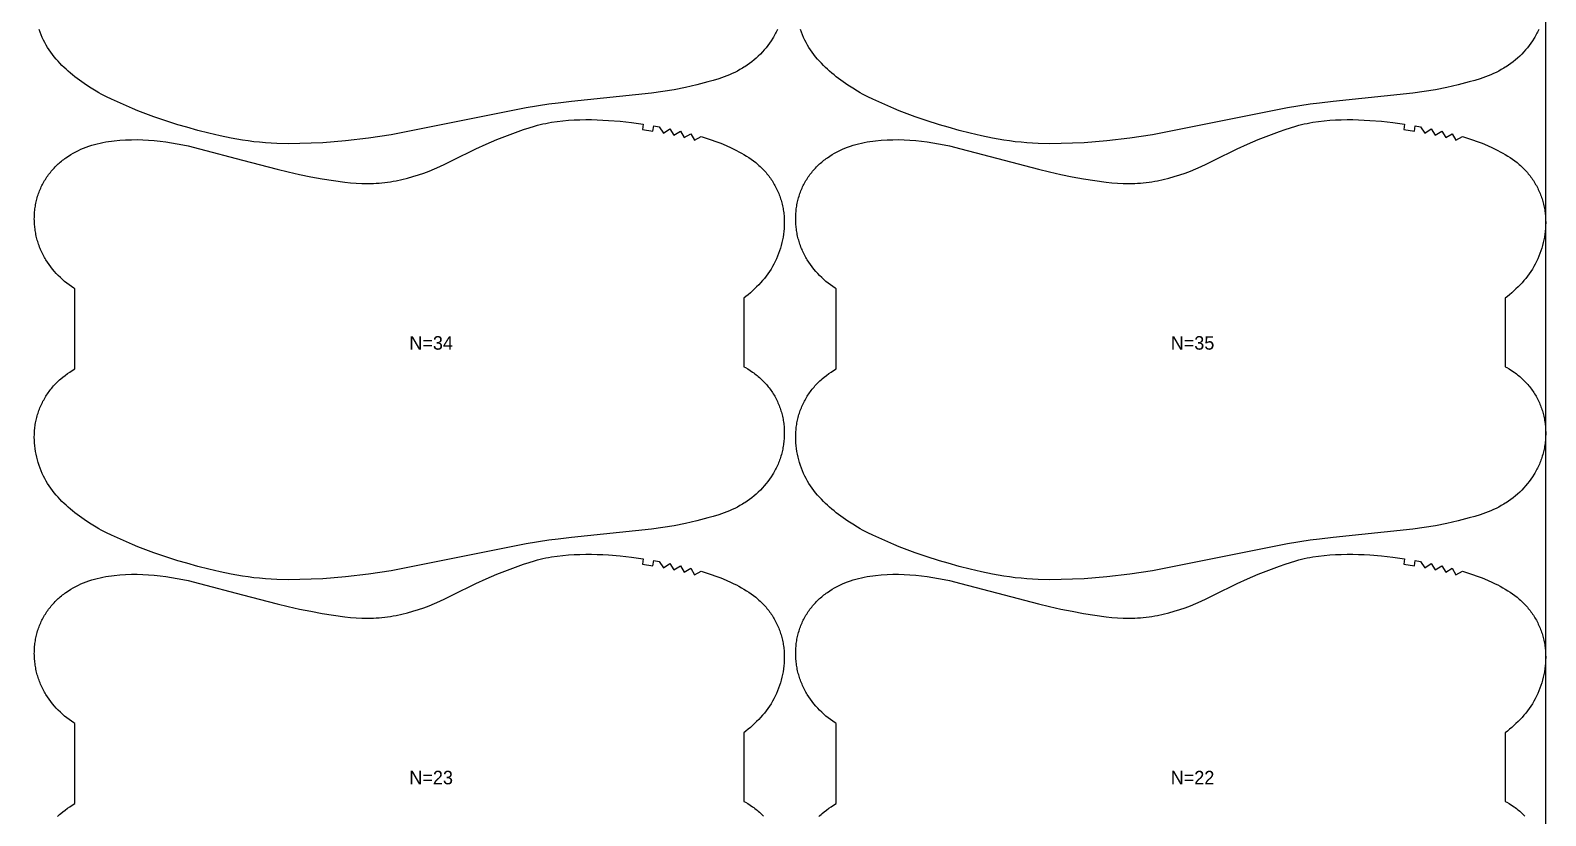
# Model space of a CAD drawing. Header units: inches. Extents: x -5 to 1965, y -82 to 1072.
# Drawn here: x 1404 to 1965, y 490 to 781 of the extents above; entities that cross this region are included whole.
import ezdxf

# ---------------------------------------------------------------- set-up
doc = ezdxf.new("R2010")
doc.units = ezdxf.units.IN

msp = doc.modelspace()

# ---------------------------------------------------------------- linework, layer by layer
at = {"layer": '1'}
for points in [[(-4.9122, -82.454), (1964.873, -82.454), (1964.873, 1072.0358), (-4.9122, 1072.0358), (-4.9122, -82.454)], [(1511.651, 726.2348), (1520.0611, 724.9926), (1522.176, 724.7687), (1524.2953, 724.5962), (1526.4177, 724.4866), (1527.4796, 724.4591), (1528.5418, 724.4518), (1529.604, 724.4658), (1530.6659, 724.501), (1531.7271, 724.5572), (1532.7872, 724.6339), (1533.8457, 724.7309), (1534.9023, 724.8477), (1535.9565, 724.984), (1537.008, 725.1395), (1538.0563, 725.3138), (1539.1014, 725.5064), (1541.1811, 725.9442), (1543.2461, 726.4487), (1545.2953, 727.0156), (1547.3275, 727.6414), (1549.3405, 728.326), (1551.3316, 729.07), (1553.2986, 729.8741), (1555.2402, 730.7365), (1557.1613, 731.6453), (1560.1271, 733.1218), (1568.5799, 737.3297), (1572.4522, 739.0842), (1576.3715, 740.7321), (1580.3269, 742.2887), (1584.3165, 743.7587), (1586.3247, 744.4591), (1588.3447, 745.1232), (1590.3794, 745.7358), (1591.4033, 746.0181), (1592.432, 746.2818), (1593.4659, 746.5254), (1594.5045, 746.7492), (1595.5473, 746.9536), (1596.594, 747.1392), (1598.6966, 747.4561), (1600.8084, 747.7044), (1602.9261, 747.8888), (1605.0477, 748.0154), (1607.172, 748.0909), (1609.2977, 748.1218), (1611.4235, 748.1135), (1613.5487, 748.0668), (1615.6726, 747.9815), (1617.7944, 747.8573), (1622.0302, 747.4979), (1626.2552, 747.0207), (1630.6071, 746.4372), (1630.3209, 744.4578), (1634.234, 743.8523), (1634.56, 745.8255), (1636.5314, 745.4889), (1638.1272, 743.1642), (1640.4616, 744.7448), (1641.9922, 742.3788), (1644.3692, 743.8913), (1645.8264, 741.48), (1648.2488, 742.919), (1649.6328, 740.4644), (1652.0978, 741.8299), (1653.919, 741.2684), (1655.7294, 740.6741), (1657.5265, 740.0424), (1659.3078, 739.3684), (1661.2735, 738.5611), (1663.212, 737.6904), (1664.1695, 737.2297), (1665.1186, 736.7512), (1666.0587, 736.2544), (1666.989, 735.7386), (1667.909, 735.203), (1668.8166, 734.6465), (1669.7098, 734.0679), (1670.5866, 733.4658), (1671.4448, 732.839), (1672.2823, 732.1862), (1673.097, 731.5062), (1673.4951, 731.1555), (1673.8868, 730.7976), (1674.2718, 730.4322), (1674.6498, 730.0596), (1675.0209, 729.6798), (1675.3849, 729.293), (1675.7417, 728.8994), (1676.091, 728.4991), (1676.4329, 728.0923), (1676.7671, 727.6791), (1677.0936, 727.2596), (1677.4123, 726.8341), (1677.7229, 726.4026), (1678.0254, 725.9654), (1678.3197, 725.5226), (1678.6056, 725.0743), (1678.883, 724.6206), (1679.1518, 724.1619), (1679.4119, 723.6981), (1679.6631, 723.2295), (1679.9054, 722.7562), (1680.1387, 722.2785), (1680.363, 721.7965), (1680.578, 721.3103), (1680.7839, 720.8202), (1680.9804, 720.3264), (1681.1676, 719.8289), (1681.3452, 719.3281), (1681.5133, 718.824), (1681.6718, 718.3169), (1681.8205, 717.8069), (1681.9594, 717.2942), (1682.0884, 716.779), (1682.2075, 716.2614), (1682.3165, 715.7417), (1682.4155, 715.22), (1682.5047, 714.6965), (1682.584, 714.1714), (1682.6535, 713.6448), (1682.7133, 713.117), (1682.7636, 712.5881), (1682.8043, 712.0583), (1682.8355, 711.5278), (1682.8573, 710.9967), (1682.873, 709.9337), (1682.852, 708.8707), (1682.7949, 707.8093), (1682.7021, 706.7506), (1682.5744, 705.6958), (1682.4123, 704.6458), (1682.2163, 703.6014), (1681.987, 702.5636), (1681.7249, 701.5333), (1681.4307, 700.5114), (1681.1049, 699.4988), (1680.7479, 698.4965), (1680.3599, 697.5057), (1679.941, 696.5279), (1679.4913, 695.5642), (1679.0107, 694.6162), (1678.4993, 693.685), (1677.9573, 692.7721), (1677.3845, 691.8787), (1676.7816, 691.0059), (1676.1499, 690.1534), (1675.4916, 689.3208), (1674.8087, 688.5073), (1674.103, 687.7124), (1673.3765, 686.9357), (1672.6313, 686.1764), (1671.8692, 685.4341), (1671.0921, 684.7083), (1670.3009, 683.9983), (1669.4964, 683.3037), (1668.6792, 682.6241), (1667.873, 681.9883), (1667.873, 656.6272), (1668.4514, 656.3148), (1669.3696, 655.7787), (1670.2691, 655.2117), (1671.1484, 654.6141), (1671.58, 654.3039), (1672.0059, 653.986), (1672.4261, 653.6606), (1672.8402, 653.3277), (1673.248, 652.9872), (1673.6495, 652.6392), (1674.0444, 652.2838), (1674.4325, 651.9209), (1674.8136, 651.5506), (1675.1875, 651.173), (1675.5542, 650.7883), (1675.9134, 650.3966), (1676.265, 649.998), (1676.6089, 649.5927), (1676.9448, 649.1808), (1677.2727, 648.7626), (1677.5923, 648.338), (1677.9036, 647.9073), (1678.2064, 647.4707), (1678.5004, 647.0282), (1678.7857, 646.5799), (1679.0619, 646.1262), (1679.329, 645.667), (1679.5868, 645.2025), (1679.8351, 644.733), (1680.074, 644.2585), (1680.3033, 643.7793), (1680.5231, 643.2956), (1680.7333, 642.8077), (1680.9338, 642.3156), (1681.1246, 641.8196), (1681.3057, 641.32), (1681.4771, 640.817), (1681.6387, 640.3106), (1681.7904, 639.8012), (1681.9323, 639.289), (1682.0642, 638.7742), (1682.1862, 638.2569), (1682.2982, 637.7374), (1682.4002, 637.2159), (1682.4922, 636.6926), (1682.5741, 636.1676), (1682.6461, 635.6413), (1682.708, 635.1136), (1682.7601, 634.5849), (1682.8023, 634.0553), (1682.8346, 633.5249), (1682.8572, 632.994), (1682.87, 632.4627), (1682.873, 631.9312), (1682.8663, 631.3997), (1682.85, 630.8684), (1682.8241, 630.3374), (1682.7885, 629.807), (1682.7434, 629.2772), (1682.6888, 628.7484), (1682.6248, 628.2205), (1682.5512, 627.694), (1682.4682, 627.1688), (1682.3758, 626.6453), (1682.2739, 626.1235), (1682.1627, 625.6038), (1682.0421, 625.0861), (1681.9122, 624.5708), (1681.7729, 624.058), (1681.6243, 623.5479), (1681.4663, 623.0406), (1681.2991, 622.5364), (1681.1227, 622.0355), (1680.9369, 621.5379), (1680.742, 621.044), (1680.5378, 620.5538), (1680.3245, 620.0676), (1680.1021, 619.5854), (1679.8708, 619.1074), (1679.6309, 618.6336), (1679.3823, 618.1642), (1679.1254, 617.6992), (1678.8602, 617.2388), (1678.5869, 616.783), (1678.0167, 615.8857), (1677.4161, 615.0082), (1676.7863, 614.1512), (1676.1286, 613.3155), (1675.4441, 612.5019), (1674.7339, 611.711), (1673.9988, 610.9433), (1673.2397, 610.1994), (1672.4575, 609.48), (1671.653, 608.7855), (1670.8272, 608.1166), (1669.9808, 607.4739), (1669.1149, 606.8578), (1668.2304, 606.2684), (1667.873, 606.0454), (1667.3286, 605.7058), (1666.4105, 605.1699), (1665.4772, 604.6609), (1664.5299, 604.1786), (1663.5696, 603.7233), (1662.5975, 603.2947), (1661.6148, 602.8926), (1660.6225, 602.5149), (1659.6218, 602.159), (1658.6139, 601.8224), (1656.5811, 601.1972), (1654.5334, 600.6189), (1650.4175, 599.5504), (1646.2764, 598.5941), (1642.1083, 597.756), (1637.9163, 597.0476), (1633.705, 596.4708), (1604.1101, 593.3353), (1599.1479, 592.7479), (1595.6672, 592.3359), (1587.2742, 590.9761), (1537.2317, 581.0586), (1533.0344, 580.3842), (1528.8248, 579.7871), (1520.3816, 578.7843), (1516.147, 578.4077), (1511.9055, 578.1178), (1507.6594, 577.9092), (1503.4098, 577.7831), (1499.158, 577.7479), (1494.9079, 577.8361), (1492.7848, 577.9377), (1490.6641, 578.0807), (1488.5468, 578.2661), (1486.4338, 578.495), (1484.3259, 578.7676), (1482.2235, 579.0811), (1478.0359, 579.8172), (1473.8725, 580.6767), (1469.7316, 581.6392), (1465.6118, 582.6891), (1461.5149, 583.8237), (1458.3013, 584.7769), (1453.3883, 586.3241), (1449.3546, 587.6715), (1447.3527, 588.3858), (1445.3662, 589.139), (1443.3974, 589.9366), (1441.4426, 590.7696), (1437.0228, 592.7479), (1433.678, 594.2451), (1431.7611, 595.1629), (1429.871, 596.1314), (1428.9387, 596.6398), (1428.0154, 597.1648), (1426.1959, 598.262), (1424.4125, 599.4185), (1422.6648, 600.6296), (1420.9539, 601.8921), (1420.0907, 602.5728), (1419.2845, 603.2086), (1418.4674, 603.8882), (1417.6628, 604.5828), (1416.8716, 605.2928), (1416.0945, 606.0186), (1415.3324, 606.7609), (1414.5872, 607.5202), (1413.8608, 608.2969), (1413.1551, 609.0918), (1412.4721, 609.9053), (1411.8138, 610.7379), (1411.1822, 611.5904), (1410.5792, 612.4632), (1410.0065, 613.3566), (1409.4644, 614.2695), (1408.953, 615.2007), (1408.4725, 616.1487), (1408.0227, 617.1124), (1407.6038, 618.0902), (1407.2158, 619.081), (1406.8589, 620.0833), (1406.533, 621.0959), (1406.2388, 622.1178), (1405.9768, 623.1481), (1405.7474, 624.1859), (1405.5514, 625.2303), (1405.3893, 626.2803), (1405.2616, 627.3351), (1405.1689, 628.3938), (1405.1117, 629.4552), (1405.0907, 630.5182), (1405.1064, 631.5812), (1405.1283, 632.1123), (1405.1595, 632.6428), (1405.2002, 633.1726), (1405.2504, 633.7015), (1405.3102, 634.2293), (1405.3798, 634.7559), (1405.4591, 635.281), (1405.5482, 635.8045), (1405.6472, 636.3262), (1405.7563, 636.8459), (1405.8753, 637.3635), (1406.0043, 637.8787), (1406.1432, 638.3914), (1406.292, 638.9014), (1406.4504, 639.4085), (1406.6185, 639.9126), (1406.7962, 640.4134), (1406.9833, 640.9109), (1407.1798, 641.4047), (1407.3857, 641.8948), (1407.6008, 642.381), (1407.825, 642.863), (1408.0583, 643.3407), (1408.3006, 643.814), (1408.5519, 644.2826), (1408.8119, 644.7464), (1409.0807, 645.2051), (1409.3581, 645.6588), (1409.644, 646.1071), (1409.9383, 646.5499), (1410.2408, 646.9871), (1410.5514, 647.4186), (1410.8701, 647.8441), (1411.1966, 648.2636), (1411.5308, 648.6768), (1411.8727, 649.0836), (1412.2221, 649.4839), (1412.5788, 649.8775), (1412.9428, 650.2643), (1413.3139, 650.6441), (1413.692, 651.0167), (1414.0769, 651.3821), (1414.4686, 651.74), (1414.8668, 652.0907), (1415.6815, 652.7707), (1416.519, 653.4235), (1417.3771, 654.0503), (1418.2539, 654.6524), (1419.1471, 655.231), (1420.0548, 655.7875), (1420.0907, 655.8084), (1420.0907, 685.4609), (1419.7333, 685.6839), (1418.8489, 686.2733), (1417.9829, 686.8894), (1417.1366, 687.5321), (1416.3107, 688.201), (1415.5062, 688.8955), (1414.724, 689.6149), (1413.9649, 690.3588), (1413.2298, 691.1265), (1412.5196, 691.9174), (1411.8352, 692.731), (1411.1774, 693.5667), (1410.5476, 694.4237), (1409.947, 695.3012), (1409.3768, 696.1985), (1409.1035, 696.6543), (1408.8383, 697.1147), (1408.5814, 697.5797), (1408.3329, 698.0491), (1408.0929, 698.5229), (1407.8616, 699.0009), (1407.6392, 699.4831), (1407.4259, 699.9693), (1407.2217, 700.4595), (1407.0268, 700.9534), (1406.8411, 701.451), (1406.6646, 701.9519), (1406.4974, 702.4561), (1406.3395, 702.9634), (1406.1909, 703.4735), (1406.0516, 703.9863), (1405.9216, 704.5016), (1405.801, 705.0192), (1405.6898, 705.539), (1405.5879, 706.0608), (1405.4955, 706.5843), (1405.4125, 707.1095), (1405.339, 707.636), (1405.2749, 708.1638), (1405.2203, 708.6927), (1405.1752, 709.2225), (1405.1397, 709.7529), (1405.1137, 710.2839), (1405.0974, 710.8152), (1405.0907, 711.3467), (1405.0938, 711.8782), (1405.1065, 712.4095), (1405.1291, 712.9404), (1405.1614, 713.4708), (1405.2036, 714.0004), (1405.2557, 714.5291), (1405.3177, 715.0568), (1405.3896, 715.5831), (1405.4715, 716.1081), (1405.5635, 716.6314), (1405.6655, 717.1529), (1405.7775, 717.6724), (1405.8995, 718.1897), (1406.0315, 718.7045), (1406.1733, 719.2167), (1406.3251, 719.7261), (1406.4866, 720.2324), (1406.658, 720.7355), (1406.8391, 721.2351), (1407.0299, 721.7311), (1407.2304, 722.2232), (1407.4406, 722.7111), (1407.6604, 723.1948), (1407.8897, 723.674), (1408.1286, 724.1485), (1408.3769, 724.618), (1408.6347, 725.0825), (1408.9018, 725.5417), (1409.1781, 725.9954), (1409.4633, 726.4437), (1409.7574, 726.8862), (1410.0601, 727.3228), (1410.3714, 727.7535), (1410.691, 728.1781), (1411.0189, 728.5963), (1411.3549, 729.0082), (1411.6987, 729.4135), (1412.0503, 729.8121), (1412.4095, 730.2038), (1412.7762, 730.5885), (1413.1502, 730.9661), (1413.5313, 731.3364), (1413.9193, 731.6993), (1414.3142, 732.0547), (1414.7157, 732.4027), (1415.1236, 732.7432), (1415.5377, 733.0761), (1415.9578, 733.4015), (1416.3837, 733.7194), (1416.8153, 734.0296), (1417.6946, 734.6272), (1418.5941, 735.1942), (1419.5123, 735.7303), (1420.4476, 736.2355), (1421.3986, 736.7095), (1422.364, 737.1529), (1423.3427, 737.5661), (1424.3335, 737.9497), (1425.3352, 738.3042), (1426.3468, 738.6301), (1427.3669, 738.928), (1428.3945, 739.1983), (1429.4286, 739.4417), (1430.4683, 739.6594), (1431.5129, 739.8528), (1432.5619, 740.0231), (1433.6146, 740.1717), (1434.6702, 740.2998), (1436.7878, 740.5002), (1438.91, 740.6333), (1441.0346, 740.7019), (1443.1599, 740.7075), (1445.2842, 740.6513), (1447.4061, 740.5352), (1449.5246, 740.3633), (1451.6389, 740.1404), (1453.7481, 739.871), (1455.8514, 739.5589), (1457.9477, 739.2041), (1460.0358, 738.8058), (1462.1146, 738.3631), (1466.2447, 737.3582), (1482.2404, 733.1218), (1495.0138, 729.7388), (1499.1483, 728.7482), (1503.2998, 727.8314), (1507.4681, 726.9945), (1511.651, 726.2348)], [(1793.651, 726.2348), (1802.0611, 724.9926), (1804.176, 724.7687), (1806.2953, 724.5962), (1808.4177, 724.4866), (1809.4796, 724.4591), (1810.5418, 724.4518), (1811.604, 724.4658), (1812.6659, 724.501), (1813.7271, 724.5572), (1814.7872, 724.6339), (1815.8457, 724.7309), (1816.9023, 724.8477), (1817.9565, 724.984), (1819.008, 725.1395), (1820.0563, 725.3138), (1821.1014, 725.5064), (1823.1811, 725.9442), (1825.2461, 726.4487), (1827.2953, 727.0156), (1829.3275, 727.6414), (1831.3405, 728.326), (1833.3316, 729.07), (1835.2986, 729.8741), (1837.2402, 730.7365), (1839.1613, 731.6453), (1842.1271, 733.1218), (1850.5799, 737.3297), (1854.4522, 739.0842), (1858.3715, 740.7321), (1862.3269, 742.2887), (1866.3165, 743.7587), (1868.3247, 744.4591), (1870.3447, 745.1232), (1872.3794, 745.7358), (1873.4033, 746.0181), (1874.432, 746.2818), (1875.4659, 746.5254), (1876.5045, 746.7492), (1877.5473, 746.9536), (1878.594, 747.1392), (1880.6966, 747.4561), (1882.8084, 747.7044), (1884.9261, 747.8888), (1887.0477, 748.0154), (1889.172, 748.0909), (1891.2977, 748.1218), (1893.4235, 748.1135), (1895.5487, 748.0668), (1897.6726, 747.9815), (1899.7944, 747.8573), (1904.0302, 747.4979), (1908.2552, 747.0207), (1912.6071, 746.4372), (1912.3209, 744.4578), (1916.234, 743.8523), (1916.56, 745.8255), (1918.5314, 745.4889), (1920.1272, 743.1642), (1922.4616, 744.7448), (1923.9922, 742.3788), (1926.3692, 743.8913), (1927.8264, 741.48), (1930.2488, 742.919), (1931.6328, 740.4644), (1934.0978, 741.8299), (1935.919, 741.2684), (1937.7294, 740.6741), (1939.5265, 740.0424), (1941.3078, 739.3684), (1943.2735, 738.5611), (1945.212, 737.6904), (1946.1695, 737.2297), (1947.1186, 736.7512), (1948.0587, 736.2544), (1948.989, 735.7386), (1949.909, 735.203), (1950.8166, 734.6465), (1951.7098, 734.0679), (1952.5866, 733.4658), (1953.4448, 732.839), (1954.2823, 732.1862), (1955.097, 731.5062), (1955.4951, 731.1555), (1955.8868, 730.7976), (1956.2718, 730.4322), (1956.6498, 730.0596), (1957.0209, 729.6798), (1957.3849, 729.293), (1957.7417, 728.8994), (1958.091, 728.4991), (1958.4329, 728.0923), (1958.7671, 727.6791), (1959.0936, 727.2596), (1959.4123, 726.8341), (1959.7229, 726.4026), (1960.0254, 725.9654), (1960.3197, 725.5226), (1960.6056, 725.0743), (1960.883, 724.6206), (1961.1518, 724.1619), (1961.4119, 723.6981), (1961.6631, 723.2295), (1961.9054, 722.7562), (1962.1387, 722.2785), (1962.363, 721.7965), (1962.578, 721.3103), (1962.7839, 720.8202), (1962.9804, 720.3264), (1963.1676, 719.8289), (1963.3452, 719.3281), (1963.5133, 718.824), (1963.6718, 718.3169), (1963.8205, 717.8069), (1963.9594, 717.2942), (1964.0884, 716.779), (1964.2075, 716.2614), (1964.3165, 715.7417), (1964.4155, 715.22), (1964.5047, 714.6965), (1964.584, 714.1714), (1964.6535, 713.6448), (1964.7133, 713.117), (1964.7636, 712.5881), (1964.8043, 712.0583), (1964.8355, 711.5278), (1964.8573, 710.9967), (1964.873, 709.9337), (1964.852, 708.8707), (1964.7949, 707.8093), (1964.7021, 706.7506), (1964.5744, 705.6958), (1964.4123, 704.6458), (1964.2163, 703.6014), (1963.987, 702.5636), (1963.7249, 701.5333), (1963.4307, 700.5114), (1963.1049, 699.4988), (1962.7479, 698.4965), (1962.3599, 697.5057), (1961.941, 696.5279), (1961.4913, 695.5642), (1961.0107, 694.6162), (1960.4993, 693.685), (1959.9573, 692.7721), (1959.3845, 691.8787), (1958.7816, 691.0059), (1958.1499, 690.1534), (1957.4916, 689.3208), (1956.8087, 688.5073), (1956.103, 687.7124), (1955.3765, 686.9357), (1954.6313, 686.1764), (1953.8692, 685.4341), (1953.0921, 684.7083), (1952.3009, 683.9983), (1951.4964, 683.3037), (1950.6792, 682.6241), (1949.873, 681.9883), (1949.873, 656.6272), (1950.4514, 656.3148), (1951.3696, 655.7787), (1952.2691, 655.2117), (1953.1484, 654.6141), (1953.58, 654.3039), (1954.0059, 653.986), (1954.4261, 653.6606), (1954.8402, 653.3277), (1955.248, 652.9872), (1955.6495, 652.6392), (1956.0444, 652.2838), (1956.4325, 651.9209), (1956.8136, 651.5506), (1957.1875, 651.173), (1957.5542, 650.7883), (1957.9134, 650.3966), (1958.265, 649.998), (1958.6089, 649.5927), (1958.9448, 649.1808), (1959.2727, 648.7626), (1959.5923, 648.338), (1959.9036, 647.9073), (1960.2064, 647.4707), (1960.5004, 647.0282), (1960.7857, 646.5799), (1961.0619, 646.1262), (1961.329, 645.667), (1961.5868, 645.2025), (1961.8351, 644.733), (1962.074, 644.2585), (1962.3033, 643.7793), (1962.5231, 643.2956), (1962.7333, 642.8077), (1962.9338, 642.3156), (1963.1246, 641.8196), (1963.3057, 641.32), (1963.4771, 640.817), (1963.6387, 640.3106), (1963.7904, 639.8012), (1963.9323, 639.289), (1964.0642, 638.7742), (1964.1862, 638.2569), (1964.2982, 637.7374), (1964.4002, 637.2159), (1964.4922, 636.6926), (1964.5741, 636.1676), (1964.6461, 635.6413), (1964.708, 635.1136), (1964.7601, 634.5849), (1964.8023, 634.0553), (1964.8346, 633.5249), (1964.8572, 632.994), (1964.87, 632.4627), (1964.873, 631.9312), (1964.8663, 631.3997), (1964.85, 630.8684), (1964.8241, 630.3374), (1964.7885, 629.807), (1964.7434, 629.2772), (1964.6888, 628.7484), (1964.6248, 628.2205), (1964.5512, 627.694), (1964.4682, 627.1688), (1964.3758, 626.6453), (1964.2739, 626.1235), (1964.1627, 625.6038), (1964.0421, 625.0861), (1963.9122, 624.5708), (1963.7729, 624.058), (1963.6243, 623.5479), (1963.4663, 623.0406), (1963.2991, 622.5364), (1963.1227, 622.0355), (1962.9369, 621.5379), (1962.742, 621.044), (1962.5378, 620.5538), (1962.3245, 620.0676), (1962.1021, 619.5854), (1961.8708, 619.1074), (1961.6309, 618.6336), (1961.3823, 618.1642), (1961.1254, 617.6992), (1960.8602, 617.2388), (1960.5869, 616.783), (1960.0167, 615.8857), (1959.4161, 615.0082), (1958.7863, 614.1512), (1958.1286, 613.3155), (1957.4441, 612.5019), (1956.7339, 611.711), (1955.9988, 610.9433), (1955.2397, 610.1994), (1954.4575, 609.48), (1953.653, 608.7855), (1952.8272, 608.1166), (1951.9808, 607.4739), (1951.1149, 606.8578), (1950.2304, 606.2684), (1949.873, 606.0454), (1949.3286, 605.7058), (1948.4105, 605.1699), (1947.4772, 604.6609), (1946.5299, 604.1786), (1945.5696, 603.7233), (1944.5975, 603.2947), (1943.6148, 602.8926), (1942.6225, 602.5149), (1941.6218, 602.159), (1940.6139, 601.8224), (1938.5811, 601.1972), (1936.5334, 600.6189), (1932.4175, 599.5504), (1928.2764, 598.5941), (1924.1083, 597.756), (1919.9163, 597.0476), (1915.705, 596.4708), (1886.1101, 593.3353), (1881.1479, 592.7479), (1877.6672, 592.3359), (1869.2742, 590.9761), (1819.2317, 581.0586), (1815.0344, 580.3842), (1810.8248, 579.7871), (1802.3816, 578.7843), (1798.147, 578.4077), (1793.9055, 578.1178), (1789.6594, 577.9092), (1785.4098, 577.7831), (1781.158, 577.7479), (1776.9079, 577.8361), (1774.7848, 577.9377), (1772.6641, 578.0807), (1770.5468, 578.2661), (1768.4338, 578.495), (1766.3259, 578.7676), (1764.2235, 579.0811), (1760.0359, 579.8172), (1755.8725, 580.6767), (1751.7316, 581.6392), (1747.6118, 582.6891), (1743.5149, 583.8237), (1740.3013, 584.7769), (1735.3883, 586.3241), (1731.3546, 587.6715), (1729.3527, 588.3858), (1727.3662, 589.139), (1725.3974, 589.9366), (1723.4426, 590.7696), (1719.0228, 592.7479), (1715.678, 594.2451), (1713.7611, 595.1629), (1711.871, 596.1314), (1710.9387, 596.6398), (1710.0154, 597.1648), (1708.1959, 598.262), (1706.4125, 599.4185), (1704.6648, 600.6296), (1702.9539, 601.8921), (1702.0907, 602.5728), (1701.2845, 603.2086), (1700.4674, 603.8882), (1699.6628, 604.5828), (1698.8716, 605.2928), (1698.0945, 606.0186), (1697.3324, 606.7609), (1696.5872, 607.5202), (1695.8608, 608.2969), (1695.1551, 609.0918), (1694.4721, 609.9053), (1693.8138, 610.7379), (1693.1822, 611.5904), (1692.5792, 612.4632), (1692.0065, 613.3566), (1691.4644, 614.2695), (1690.953, 615.2007), (1690.4725, 616.1487), (1690.0227, 617.1124), (1689.6038, 618.0902), (1689.2158, 619.081), (1688.8589, 620.0833), (1688.533, 621.0959), (1688.2388, 622.1178), (1687.9768, 623.1481), (1687.7474, 624.1859), (1687.5514, 625.2303), (1687.3893, 626.2803), (1687.2616, 627.3351), (1687.1689, 628.3938), (1687.1117, 629.4552), (1687.0907, 630.5182), (1687.1064, 631.5812), (1687.1283, 632.1123), (1687.1595, 632.6428), (1687.2002, 633.1726), (1687.2504, 633.7015), (1687.3102, 634.2293), (1687.3798, 634.7559), (1687.4591, 635.281), (1687.5482, 635.8045), (1687.6472, 636.3262), (1687.7563, 636.8459), (1687.8753, 637.3635), (1688.0043, 637.8787), (1688.1432, 638.3914), (1688.292, 638.9014), (1688.4504, 639.4085), (1688.6185, 639.9126), (1688.7962, 640.4134), (1688.9833, 640.9109), (1689.1798, 641.4047), (1689.3857, 641.8948), (1689.6008, 642.381), (1689.825, 642.863), (1690.0583, 643.3407), (1690.3006, 643.814), (1690.5519, 644.2826), (1690.8119, 644.7464), (1691.0807, 645.2051), (1691.3581, 645.6588), (1691.644, 646.1071), (1691.9383, 646.5499), (1692.2408, 646.9871), (1692.5514, 647.4186), (1692.8701, 647.8441), (1693.1966, 648.2636), (1693.5308, 648.6768), (1693.8727, 649.0836), (1694.2221, 649.4839), (1694.5788, 649.8775), (1694.9428, 650.2643), (1695.3139, 650.6441), (1695.692, 651.0167), (1696.0769, 651.3821), (1696.4686, 651.74), (1696.8668, 652.0907), (1697.6815, 652.7707), (1698.519, 653.4235), (1699.3771, 654.0503), (1700.2539, 654.6524), (1701.1471, 655.231), (1702.0548, 655.7875), (1702.0907, 655.8084), (1702.0907, 685.4609), (1701.7333, 685.6839), (1700.8489, 686.2733), (1699.9829, 686.8894), (1699.1366, 687.5321), (1698.3107, 688.201), (1697.5062, 688.8955), (1696.724, 689.6149), (1695.9649, 690.3588), (1695.2298, 691.1265), (1694.5196, 691.9174), (1693.8352, 692.731), (1693.1774, 693.5667), (1692.5476, 694.4237), (1691.947, 695.3012), (1691.3768, 696.1985), (1691.1035, 696.6543), (1690.8383, 697.1147), (1690.5814, 697.5797), (1690.3329, 698.0491), (1690.0929, 698.5229), (1689.8616, 699.0009), (1689.6392, 699.4831), (1689.4259, 699.9693), (1689.2217, 700.4595), (1689.0268, 700.9534), (1688.8411, 701.451), (1688.6646, 701.9519), (1688.4974, 702.4561), (1688.3395, 702.9634), (1688.1909, 703.4735), (1688.0516, 703.9863), (1687.9216, 704.5016), (1687.801, 705.0192), (1687.6898, 705.539), (1687.5879, 706.0608), (1687.4955, 706.5843), (1687.4125, 707.1095), (1687.339, 707.636), (1687.2749, 708.1638), (1687.2203, 708.6927), (1687.1752, 709.2225), (1687.1397, 709.7529), (1687.1137, 710.2839), (1687.0974, 710.8152), (1687.0907, 711.3467), (1687.0938, 711.8782), (1687.1065, 712.4095), (1687.1291, 712.9404), (1687.1614, 713.4708), (1687.2036, 714.0004), (1687.2557, 714.5291), (1687.3177, 715.0568), (1687.3896, 715.5831), (1687.4715, 716.1081), (1687.5635, 716.6314), (1687.6655, 717.1529), (1687.7775, 717.6724), (1687.8995, 718.1897), (1688.0315, 718.7045), (1688.1733, 719.2167), (1688.3251, 719.7261), (1688.4866, 720.2324), (1688.658, 720.7355), (1688.8391, 721.2351), (1689.0299, 721.7311), (1689.2304, 722.2232), (1689.4406, 722.7111), (1689.6604, 723.1948), (1689.8897, 723.674), (1690.1286, 724.1485), (1690.3769, 724.618), (1690.6347, 725.0825), (1690.9018, 725.5417), (1691.1781, 725.9954), (1691.4633, 726.4437), (1691.7574, 726.8862), (1692.0601, 727.3228), (1692.3714, 727.7535), (1692.691, 728.1781), (1693.0189, 728.5963), (1693.3549, 729.0082), (1693.6987, 729.4135), (1694.0503, 729.8121), (1694.4095, 730.2038), (1694.7762, 730.5885), (1695.1502, 730.9661), (1695.5313, 731.3364), (1695.9193, 731.6993), (1696.3142, 732.0547), (1696.7157, 732.4027), (1697.1236, 732.7432), (1697.5377, 733.0761), (1697.9578, 733.4015), (1698.3837, 733.7194), (1698.8153, 734.0296), (1699.6946, 734.6272), (1700.5941, 735.1942), (1701.5123, 735.7303), (1702.4476, 736.2355), (1703.3986, 736.7095), (1704.364, 737.1529), (1705.3427, 737.5661), (1706.3335, 737.9497), (1707.3352, 738.3042), (1708.3468, 738.6301), (1709.3669, 738.928), (1710.3945, 739.1983), (1711.4286, 739.4417), (1712.4683, 739.6594), (1713.5129, 739.8528), (1714.5619, 740.0231), (1715.6146, 740.1717), (1716.6702, 740.2998), (1718.7878, 740.5002), (1720.91, 740.6333), (1723.0346, 740.7019), (1725.1599, 740.7075), (1727.2842, 740.6513), (1729.4061, 740.5352), (1731.5246, 740.3633), (1733.6389, 740.1404), (1735.7481, 739.871), (1737.8514, 739.5589), (1739.9477, 739.2041), (1742.0358, 738.8058), (1744.1146, 738.3631), (1748.2447, 737.3582), (1764.2404, 733.1218), (1777.0138, 729.7388), (1781.1483, 728.7482), (1785.2998, 727.8314), (1789.4681, 726.9945), (1793.651, 726.2348)]]:
    msp.add_lwpolyline(points, close=True, dxfattribs=at)
for points in [[(1680.3245, 781.5246), (1680.1021, 781.0424), (1679.8708, 780.5644), (1679.6309, 780.0906), (1679.3823, 779.6212), (1679.1254, 779.1562), (1678.8602, 778.6958), (1678.5869, 778.24), (1678.0167, 777.3427), (1677.4161, 776.4652), (1676.7863, 775.6082), (1676.1286, 774.7725), (1675.4441, 773.9589), (1674.7339, 773.168), (1673.9988, 772.4003), (1673.2397, 771.6564), (1672.4575, 770.937), (1671.653, 770.2425), (1670.8272, 769.5736), (1669.9808, 768.9309), (1669.1149, 768.3148), (1668.2304, 767.7254), (1667.873, 767.5024), (1667.3286, 767.1628), (1666.4105, 766.6269), (1665.4772, 766.1179), (1664.5299, 765.6356), (1663.5696, 765.1803), (1662.5975, 764.7517), (1661.6148, 764.3496), (1660.6225, 763.9719), (1659.6218, 763.616), (1658.6139, 763.2794), (1656.5811, 762.6542), (1654.5334, 762.0759), (1650.4175, 761.0074), (1646.2764, 760.0511), (1642.1083, 759.213), (1637.9163, 758.5046), (1633.705, 757.9278), (1604.1101, 754.7923), (1599.1479, 754.2049), (1595.6672, 753.7929), (1587.2742, 752.4331), (1537.2317, 742.5156), (1533.0344, 741.8412), (1528.8248, 741.2441), (1520.3816, 740.2413), (1516.147, 739.8647), (1511.9055, 739.5748), (1507.6594, 739.3662), (1503.4098, 739.2401), (1499.158, 739.2049), (1494.9079, 739.2931), (1492.7848, 739.3947), (1490.6641, 739.5377), (1488.5468, 739.7231), (1486.4338, 739.952), (1484.3259, 740.2246), (1482.2235, 740.5381), (1478.0359, 741.2742), (1473.8725, 742.1337), (1469.7316, 743.0962), (1465.6118, 744.1461), (1461.5149, 745.2807), (1458.3013, 746.2339), (1453.3883, 747.7811), (1449.3546, 749.1285), (1447.3527, 749.8428), (1445.3662, 750.596), (1443.3974, 751.3936), (1441.4426, 752.2266), (1437.0228, 754.2049), (1433.678, 755.7021), (1431.7611, 756.6199), (1429.871, 757.5884), (1428.9387, 758.0968), (1428.0154, 758.6218), (1426.1959, 759.719), (1424.4125, 760.8755), (1422.6648, 762.0866), (1420.9539, 763.3491), (1420.0907, 764.0298), (1419.2845, 764.6656), (1418.4674, 765.3452), (1417.6628, 766.0398), (1416.8716, 766.7498), (1416.0945, 767.4756), (1415.3324, 768.2179), (1414.5872, 768.9772), (1413.8608, 769.7539), (1413.1551, 770.5488), (1412.4721, 771.3623), (1411.8138, 772.1949), (1411.1822, 773.0474), (1410.5792, 773.9202), (1410.0065, 774.8136), (1409.4644, 775.7265), (1408.953, 776.6577), (1408.4725, 777.6057), (1408.0227, 778.5694), (1407.6038, 779.5472), (1407.2158, 780.538), (1406.8589, 781.5403)], [(1962.3245, 781.5246), (1962.1021, 781.0424), (1961.8708, 780.5644), (1961.6309, 780.0906), (1961.3823, 779.6212), (1961.1254, 779.1562), (1960.8602, 778.6958), (1960.5869, 778.24), (1960.0167, 777.3427), (1959.4161, 776.4652), (1958.7863, 775.6082), (1958.1286, 774.7725), (1957.4441, 773.9589), (1956.7339, 773.168), (1955.9988, 772.4003), (1955.2397, 771.6564), (1954.4575, 770.937), (1953.653, 770.2425), (1952.8272, 769.5736), (1951.9808, 768.9309), (1951.1149, 768.3148), (1950.2304, 767.7254), (1949.873, 767.5024), (1949.3286, 767.1628), (1948.4105, 766.6269), (1947.4772, 766.1179), (1946.5299, 765.6356), (1945.5696, 765.1803), (1944.5975, 764.7517), (1943.6148, 764.3496), (1942.6225, 763.9719), (1941.6218, 763.616), (1940.6139, 763.2794), (1938.5811, 762.6542), (1936.5334, 762.0759), (1932.4175, 761.0074), (1928.2764, 760.0511), (1924.1083, 759.213), (1919.9163, 758.5046), (1915.705, 757.9278), (1886.1101, 754.7923), (1881.1479, 754.2049), (1877.6672, 753.7929), (1869.2742, 752.4331), (1819.2317, 742.5156), (1815.0344, 741.8412), (1810.8248, 741.2441), (1802.3816, 740.2413), (1798.147, 739.8647), (1793.9055, 739.5748), (1789.6594, 739.3662), (1785.4098, 739.2401), (1781.158, 739.2049), (1776.9079, 739.2931), (1774.7848, 739.3947), (1772.6641, 739.5377), (1770.5468, 739.7231), (1768.4338, 739.952), (1766.3259, 740.2246), (1764.2235, 740.5381), (1760.0359, 741.2742), (1755.8725, 742.1337), (1751.7316, 743.0962), (1747.6118, 744.1461), (1743.5149, 745.2807), (1740.3013, 746.2339), (1735.3883, 747.7811), (1731.3546, 749.1285), (1729.3527, 749.8428), (1727.3662, 750.596), (1725.3974, 751.3936), (1723.4426, 752.2266), (1719.0228, 754.2049), (1715.678, 755.7021), (1713.7611, 756.6199), (1711.871, 757.5884), (1710.9387, 758.0968), (1710.0154, 758.6218), (1708.1959, 759.719), (1706.4125, 760.8755), (1704.6648, 762.0866), (1702.9539, 763.3491), (1702.0907, 764.0298), (1701.2845, 764.6656), (1700.4674, 765.3452), (1699.6628, 766.0398), (1698.8716, 766.7498), (1698.0945, 767.4756), (1697.3324, 768.2179), (1696.5872, 768.9772), (1695.8608, 769.7539), (1695.1551, 770.5488), (1694.4721, 771.3623), (1693.8138, 772.1949), (1693.1822, 773.0474), (1692.5792, 773.9202), (1692.0065, 774.8136), (1691.4644, 775.7265), (1690.953, 776.6577), (1690.4725, 777.6057), (1690.0227, 778.5694), (1689.6038, 779.5472), (1689.2158, 780.538), (1688.8589, 781.5403)], [(1413.692, 490.0597), (1414.0769, 490.4251), (1414.4686, 490.783), (1414.8668, 491.1337), (1415.6815, 491.8137), (1416.519, 492.4665), (1417.3771, 493.0933), (1418.2539, 493.6954), (1419.1471, 494.274), (1420.0548, 494.8305), (1420.0907, 494.8514), (1420.0907, 524.5039), (1419.7333, 524.7269), (1418.8489, 525.3163), (1417.9829, 525.9324), (1417.1366, 526.5751), (1416.3107, 527.244), (1415.5062, 527.9385), (1414.724, 528.6579), (1413.9649, 529.4018), (1413.2298, 530.1695), (1412.5196, 530.9604), (1411.8352, 531.774), (1411.1774, 532.6097), (1410.5476, 533.4667), (1409.947, 534.3442), (1409.3768, 535.2415), (1409.1035, 535.6973), (1408.8383, 536.1577), (1408.5814, 536.6227), (1408.3329, 537.0921), (1408.0929, 537.5659), (1407.8616, 538.0439), (1407.6392, 538.5261), (1407.4259, 539.0123), (1407.2217, 539.5025), (1407.0268, 539.9964), (1406.8411, 540.494), (1406.6646, 540.9949), (1406.4974, 541.4991), (1406.3395, 542.0064), (1406.1909, 542.5165), (1406.0516, 543.0293), (1405.9216, 543.5446), (1405.801, 544.0622), (1405.6898, 544.582), (1405.5879, 545.1038), (1405.4955, 545.6273), (1405.4125, 546.1525), (1405.339, 546.679), (1405.2749, 547.2068), (1405.2203, 547.7357), (1405.1752, 548.2655), (1405.1397, 548.7959), (1405.1137, 549.3269), (1405.0974, 549.8582), (1405.0907, 550.3897), (1405.0938, 550.9212), (1405.1065, 551.4525), (1405.1291, 551.9834), (1405.1614, 552.5138), (1405.2036, 553.0434), (1405.2557, 553.5721), (1405.3177, 554.0998), (1405.3896, 554.6261), (1405.4715, 555.1511), (1405.5635, 555.6744), (1405.6655, 556.1959), (1405.7775, 556.7154), (1405.8995, 557.2327), (1406.0315, 557.7475), (1406.1733, 558.2597), (1406.3251, 558.7691), (1406.4866, 559.2754), (1406.658, 559.7785), (1406.8391, 560.2781), (1407.0299, 560.7741), (1407.2304, 561.2662), (1407.4406, 561.7541), (1407.6604, 562.2378), (1407.8897, 562.717), (1408.1286, 563.1915), (1408.3769, 563.661), (1408.6347, 564.1255), (1408.9018, 564.5847), (1409.1781, 565.0384), (1409.4633, 565.4867), (1409.7574, 565.9292), (1410.0601, 566.3658), (1410.3714, 566.7965), (1410.691, 567.2211), (1411.0189, 567.6393), (1411.3549, 568.0512), (1411.6987, 568.4565), (1412.0503, 568.8551), (1412.4095, 569.2468), (1412.7762, 569.6315), (1413.1502, 570.0091), (1413.5313, 570.3794), (1413.9193, 570.7423), (1414.3142, 571.0977), (1414.7157, 571.4457), (1415.1236, 571.7862), (1415.5377, 572.1191), (1415.9578, 572.4445), (1416.3837, 572.7624), (1416.8153, 573.0726), (1417.6946, 573.6702), (1418.5941, 574.2372), (1419.5123, 574.7733), (1420.4476, 575.2785), (1421.3986, 575.7525), (1422.364, 576.1959), (1423.3427, 576.6091), (1424.3335, 576.9927), (1425.3352, 577.3472), (1426.3468, 577.6731), (1427.3669, 577.971), (1428.3945, 578.2413), (1429.4286, 578.4847), (1430.4683, 578.7024), (1431.5129, 578.8958), (1432.5619, 579.0661), (1433.6146, 579.2147), (1434.6702, 579.3428), (1436.7878, 579.5432), (1438.91, 579.6763), (1441.0346, 579.7449), (1443.1599, 579.7505), (1445.2842, 579.6943), (1447.4061, 579.5782), (1449.5246, 579.4063), (1451.6389, 579.1834), (1453.7481, 578.914), (1455.8514, 578.6019), (1457.9477, 578.2471), (1460.0358, 577.8488), (1462.1146, 577.4061), (1466.2447, 576.4012), (1482.2404, 572.1648), (1495.0138, 568.7818), (1499.1483, 567.7912), (1503.2998, 566.8744), (1507.4681, 566.0375), (1511.651, 565.2778), (1511.651, 565.2778), (1520.0611, 564.0356), (1522.176, 563.8117), (1524.2953, 563.6392), (1526.4177, 563.5296), (1527.4796, 563.5021), (1528.5418, 563.4948), (1529.604, 563.5088), (1530.6659, 563.544), (1531.7271, 563.6002), (1532.7872, 563.6769), (1533.8457, 563.7739), (1534.9023, 563.8907), (1535.9565, 564.027), (1537.008, 564.1825), (1538.0563, 564.3568), (1539.1014, 564.5494), (1541.1811, 564.9872), (1543.2461, 565.4917), (1545.2953, 566.0586), (1547.3275, 566.6844), (1549.3405, 567.369), (1551.3316, 568.113), (1553.2986, 568.9171), (1555.2402, 569.7795), (1557.1613, 570.6883), (1560.1271, 572.1648), (1568.5799, 576.3727), (1572.4522, 578.1272), (1576.3715, 579.7751), (1580.3269, 581.3317), (1584.3165, 582.8017), (1586.3247, 583.5021), (1588.3447, 584.1662), (1590.3794, 584.7788), (1591.4033, 585.0611), (1592.432, 585.3248), (1593.4659, 585.5684), (1594.5045, 585.7922), (1595.5473, 585.9966), (1596.594, 586.1822), (1598.6966, 586.4991), (1600.8084, 586.7474), (1602.9261, 586.9318), (1605.0477, 587.0584), (1607.172, 587.1339), (1609.2977, 587.1648), (1611.4235, 587.1565), (1613.5487, 587.1098), (1615.6726, 587.0245), (1617.7944, 586.9003), (1622.0302, 586.5409), (1626.2552, 586.0637), (1630.6071, 585.4802), (1630.3209, 583.5008), (1634.234, 582.8953), (1634.56, 584.8685), (1636.5314, 584.5319), (1638.1272, 582.2072), (1640.4616, 583.7878), (1641.9922, 581.4218), (1644.3692, 582.9343), (1645.8264, 580.523), (1648.2488, 581.962), (1649.6328, 579.5074), (1652.0978, 580.8729), (1653.919, 580.3114), (1655.7294, 579.7171), (1657.5265, 579.0854), (1659.3078, 578.4114), (1661.2735, 577.6041), (1663.212, 576.7334), (1664.1695, 576.2727), (1665.1186, 575.7942), (1666.0587, 575.2974), (1666.989, 574.7816), (1667.909, 574.246), (1668.8166, 573.6895), (1669.7098, 573.1109), (1670.5866, 572.5088), (1671.4448, 571.882), (1672.2823, 571.2292), (1673.097, 570.5492), (1673.4951, 570.1985), (1673.8868, 569.8406), (1674.2718, 569.4752), (1674.6498, 569.1026), (1675.0209, 568.7228), (1675.3849, 568.336), (1675.7417, 567.9424), (1676.091, 567.5421), (1676.4329, 567.1353), (1676.7671, 566.7221), (1677.0936, 566.3026), (1677.4123, 565.8771), (1677.7229, 565.4456), (1678.0254, 565.0084), (1678.3197, 564.5656), (1678.6056, 564.1173), (1678.883, 563.6636), (1679.1518, 563.2049), (1679.4119, 562.7411), (1679.6631, 562.2725), (1679.9054, 561.7992), (1680.1387, 561.3215), (1680.363, 560.8395), (1680.578, 560.3533), (1680.7839, 559.8632), (1680.9804, 559.3694), (1681.1676, 558.8719), (1681.3452, 558.3711), (1681.5133, 557.867), (1681.6718, 557.3599), (1681.8205, 556.8499), (1681.9594, 556.3372), (1682.0884, 555.822), (1682.2075, 555.3044), (1682.3165, 554.7847), (1682.4155, 554.263), (1682.5047, 553.7395), (1682.584, 553.2144), (1682.6535, 552.6878), (1682.7133, 552.16), (1682.7636, 551.6311), (1682.8043, 551.1013), (1682.8355, 550.5708), (1682.8573, 550.0397), (1682.873, 548.9767), (1682.852, 547.9137), (1682.7949, 546.8523), (1682.7021, 545.7936), (1682.5744, 544.7388), (1682.4123, 543.6888), (1682.2163, 542.6444), (1681.987, 541.6066), (1681.7249, 540.5763), (1681.4307, 539.5544), (1681.1049, 538.5418), (1680.7479, 537.5395), (1680.3599, 536.5487), (1679.941, 535.5709), (1679.4913, 534.6072), (1679.0107, 533.6592), (1678.4993, 532.728), (1677.9573, 531.8151), (1677.3845, 530.9217), (1676.7816, 530.0489), (1676.1499, 529.1964), (1675.4916, 528.3638), (1674.8087, 527.5503), (1674.103, 526.7554), (1673.3765, 525.9787), (1672.6313, 525.2194), (1671.8692, 524.4771), (1671.0921, 523.7513), (1670.3009, 523.0413), (1669.4964, 522.3467), (1668.6792, 521.6671), (1667.873, 521.0313), (1667.873, 495.6702), (1668.4514, 495.3578), (1669.3696, 494.8217), (1670.2691, 494.2547), (1671.1484, 493.6571), (1671.58, 493.3469), (1672.0059, 493.029), (1672.4261, 492.7036), (1672.8402, 492.3707), (1673.248, 492.0302), (1673.6495, 491.6822), (1674.0444, 491.3268), (1674.4325, 490.9639), (1674.8136, 490.5936), (1675.1875, 490.216)], [(1695.692, 490.0597), (1696.0769, 490.4251), (1696.4686, 490.783), (1696.8668, 491.1337), (1697.6815, 491.8137), (1698.519, 492.4665), (1699.3771, 493.0933), (1700.2539, 493.6954), (1701.1471, 494.274), (1702.0548, 494.8305), (1702.0907, 494.8514), (1702.0907, 524.5039), (1701.7333, 524.7269), (1700.8489, 525.3163), (1699.9829, 525.9324), (1699.1366, 526.5751), (1698.3107, 527.244), (1697.5062, 527.9385), (1696.724, 528.6579), (1695.9649, 529.4018), (1695.2298, 530.1695), (1694.5196, 530.9604), (1693.8352, 531.774), (1693.1774, 532.6097), (1692.5476, 533.4667), (1691.947, 534.3442), (1691.3768, 535.2415), (1691.1035, 535.6973), (1690.8383, 536.1577), (1690.5814, 536.6227), (1690.3329, 537.0921), (1690.0929, 537.5659), (1689.8616, 538.0439), (1689.6392, 538.5261), (1689.4259, 539.0123), (1689.2217, 539.5025), (1689.0268, 539.9964), (1688.8411, 540.494), (1688.6646, 540.9949), (1688.4974, 541.4991), (1688.3395, 542.0064), (1688.1909, 542.5165), (1688.0516, 543.0293), (1687.9216, 543.5446), (1687.801, 544.0622), (1687.6898, 544.582), (1687.5879, 545.1038), (1687.4955, 545.6273), (1687.4125, 546.1525), (1687.339, 546.679), (1687.2749, 547.2068), (1687.2203, 547.7357), (1687.1752, 548.2655), (1687.1397, 548.7959), (1687.1137, 549.3269), (1687.0974, 549.8582), (1687.0907, 550.3897), (1687.0938, 550.9212), (1687.1065, 551.4525), (1687.1291, 551.9834), (1687.1614, 552.5138), (1687.2036, 553.0434), (1687.2557, 553.5721), (1687.3177, 554.0998), (1687.3896, 554.6261), (1687.4715, 555.1511), (1687.5635, 555.6744), (1687.6655, 556.1959), (1687.7775, 556.7154), (1687.8995, 557.2327), (1688.0315, 557.7475), (1688.1733, 558.2597), (1688.3251, 558.7691), (1688.4866, 559.2754), (1688.658, 559.7785), (1688.8391, 560.2781), (1689.0299, 560.7741), (1689.2304, 561.2662), (1689.4406, 561.7541), (1689.6604, 562.2378), (1689.8897, 562.717), (1690.1286, 563.1915), (1690.3769, 563.661), (1690.6347, 564.1255), (1690.9018, 564.5847), (1691.1781, 565.0384), (1691.4633, 565.4867), (1691.7574, 565.9292), (1692.0601, 566.3658), (1692.3714, 566.7965), (1692.691, 567.2211), (1693.0189, 567.6393), (1693.3549, 568.0512), (1693.6987, 568.4565), (1694.0503, 568.8551), (1694.4095, 569.2468), (1694.7762, 569.6315), (1695.1502, 570.0091), (1695.5313, 570.3794), (1695.9193, 570.7423), (1696.3142, 571.0977), (1696.7157, 571.4457), (1697.1236, 571.7862), (1697.5377, 572.1191), (1697.9578, 572.4445), (1698.3837, 572.7624), (1698.8153, 573.0726), (1699.6946, 573.6702), (1700.5941, 574.2372), (1701.5123, 574.7733), (1702.4476, 575.2785), (1703.3986, 575.7525), (1704.364, 576.1959), (1705.3427, 576.6091), (1706.3335, 576.9927), (1707.3352, 577.3472), (1708.3468, 577.6731), (1709.3669, 577.971), (1710.3945, 578.2413), (1711.4286, 578.4847), (1712.4683, 578.7024), (1713.5129, 578.8958), (1714.5619, 579.0661), (1715.6146, 579.2147), (1716.6702, 579.3428), (1718.7878, 579.5432), (1720.91, 579.6763), (1723.0346, 579.7449), (1725.1599, 579.7505), (1727.2842, 579.6943), (1729.4061, 579.5782), (1731.5246, 579.4063), (1733.6389, 579.1834), (1735.7481, 578.914), (1737.8514, 578.6019), (1739.9477, 578.2471), (1742.0358, 577.8488), (1744.1146, 577.4061), (1748.2447, 576.4012), (1764.2404, 572.1648), (1777.0138, 568.7818), (1781.1483, 567.7912), (1785.2998, 566.8744), (1789.4681, 566.0375), (1793.651, 565.2778), (1793.651, 565.2778), (1802.0611, 564.0356), (1804.176, 563.8117), (1806.2953, 563.6392), (1808.4177, 563.5296), (1809.4796, 563.5021), (1810.5418, 563.4948), (1811.604, 563.5088), (1812.6659, 563.544), (1813.7271, 563.6002), (1814.7872, 563.6769), (1815.8457, 563.7739), (1816.9023, 563.8907), (1817.9565, 564.027), (1819.008, 564.1825), (1820.0563, 564.3568), (1821.1014, 564.5494), (1823.1811, 564.9872), (1825.2461, 565.4917), (1827.2953, 566.0586), (1829.3275, 566.6844), (1831.3405, 567.369), (1833.3316, 568.113), (1835.2986, 568.9171), (1837.2402, 569.7795), (1839.1613, 570.6883), (1842.1271, 572.1648), (1850.5799, 576.3727), (1854.4522, 578.1272), (1858.3715, 579.7751), (1862.3269, 581.3317), (1866.3165, 582.8017), (1868.3247, 583.5021), (1870.3447, 584.1662), (1872.3794, 584.7788), (1873.4033, 585.0611), (1874.432, 585.3248), (1875.4659, 585.5684), (1876.5045, 585.7922), (1877.5473, 585.9966), (1878.594, 586.1822), (1880.6966, 586.4991), (1882.8084, 586.7474), (1884.9261, 586.9318), (1887.0477, 587.0584), (1889.172, 587.1339), (1891.2977, 587.1648), (1893.4235, 587.1565), (1895.5487, 587.1098), (1897.6726, 587.0245), (1899.7944, 586.9003), (1904.0302, 586.5409), (1908.2552, 586.0637), (1912.6071, 585.4802), (1912.3209, 583.5008), (1916.234, 582.8953), (1916.56, 584.8685), (1918.5314, 584.5319), (1920.1272, 582.2072), (1922.4616, 583.7878), (1923.9922, 581.4218), (1926.3692, 582.9343), (1927.8264, 580.523), (1930.2488, 581.962), (1931.6328, 579.5074), (1934.0978, 580.8729), (1935.919, 580.3114), (1937.7294, 579.7171), (1939.5265, 579.0854), (1941.3078, 578.4114), (1943.2735, 577.6041), (1945.212, 576.7334), (1946.1695, 576.2727), (1947.1186, 575.7942), (1948.0587, 575.2974), (1948.989, 574.7816), (1949.909, 574.246), (1950.8166, 573.6895), (1951.7098, 573.1109), (1952.5866, 572.5088), (1953.4448, 571.882), (1954.2823, 571.2292), (1955.097, 570.5492), (1955.4951, 570.1985), (1955.8868, 569.8406), (1956.2718, 569.4752), (1956.6498, 569.1026), (1957.0209, 568.7228), (1957.3849, 568.336), (1957.7417, 567.9424), (1958.091, 567.5421), (1958.4329, 567.1353), (1958.7671, 566.7221), (1959.0936, 566.3026), (1959.4123, 565.8771), (1959.7229, 565.4456), (1960.0254, 565.0084), (1960.3197, 564.5656), (1960.6056, 564.1173), (1960.883, 563.6636), (1961.1518, 563.2049), (1961.4119, 562.7411), (1961.6631, 562.2725), (1961.9054, 561.7992), (1962.1387, 561.3215), (1962.363, 560.8395), (1962.578, 560.3533), (1962.7839, 559.8632), (1962.9804, 559.3694), (1963.1676, 558.8719), (1963.3452, 558.3711), (1963.5133, 557.867), (1963.6718, 557.3599), (1963.8205, 556.8499), (1963.9594, 556.3372), (1964.0884, 555.822), (1964.2075, 555.3044), (1964.3165, 554.7847), (1964.4155, 554.263), (1964.5047, 553.7395), (1964.584, 553.2144), (1964.6535, 552.6878), (1964.7133, 552.16), (1964.7636, 551.6311), (1964.8043, 551.1013), (1964.8355, 550.5708), (1964.8573, 550.0397), (1964.873, 548.9767), (1964.852, 547.9137), (1964.7949, 546.8523), (1964.7021, 545.7936), (1964.5744, 544.7388), (1964.4123, 543.6888), (1964.2163, 542.6444), (1963.987, 541.6066), (1963.7249, 540.5763), (1963.4307, 539.5544), (1963.1049, 538.5418), (1962.7479, 537.5395), (1962.3599, 536.5487), (1961.941, 535.5709), (1961.4913, 534.6072), (1961.0107, 533.6592), (1960.4993, 532.728), (1959.9573, 531.8151), (1959.3845, 530.9217), (1958.7816, 530.0489), (1958.1499, 529.1964), (1957.4916, 528.3638), (1956.8087, 527.5503), (1956.103, 526.7554), (1955.3765, 525.9787), (1954.6313, 525.2194), (1953.8692, 524.4771), (1953.0921, 523.7513), (1952.3009, 523.0413), (1951.4964, 522.3467), (1950.6792, 521.6671), (1949.873, 521.0313), (1949.873, 495.6702), (1950.4514, 495.3578), (1951.3696, 494.8217), (1952.2691, 494.2547), (1953.1484, 493.6571), (1953.58, 493.3469), (1954.0059, 493.029), (1954.4261, 492.7036), (1954.8402, 492.3707), (1955.248, 492.0302), (1955.6495, 491.6822), (1956.0444, 491.3268), (1956.4325, 490.9639), (1956.8136, 490.5936), (1957.1875, 490.216)]]:
    msp.add_lwpolyline(points, dxfattribs=at)

# ---------------------------------------------------------------- texts
for s, p in [('N=34', (1543.9819, 662.9349)), ('N=35', (1825.9819, 662.9349)), ('N=23', (1543.9819, 501.9779)), ('N=22', (1825.9819, 501.9779))]:
    msp.add_text(s, height=5, dxfattribs=at).set_placement(p)

doc.saveas('drawing.dxf')
